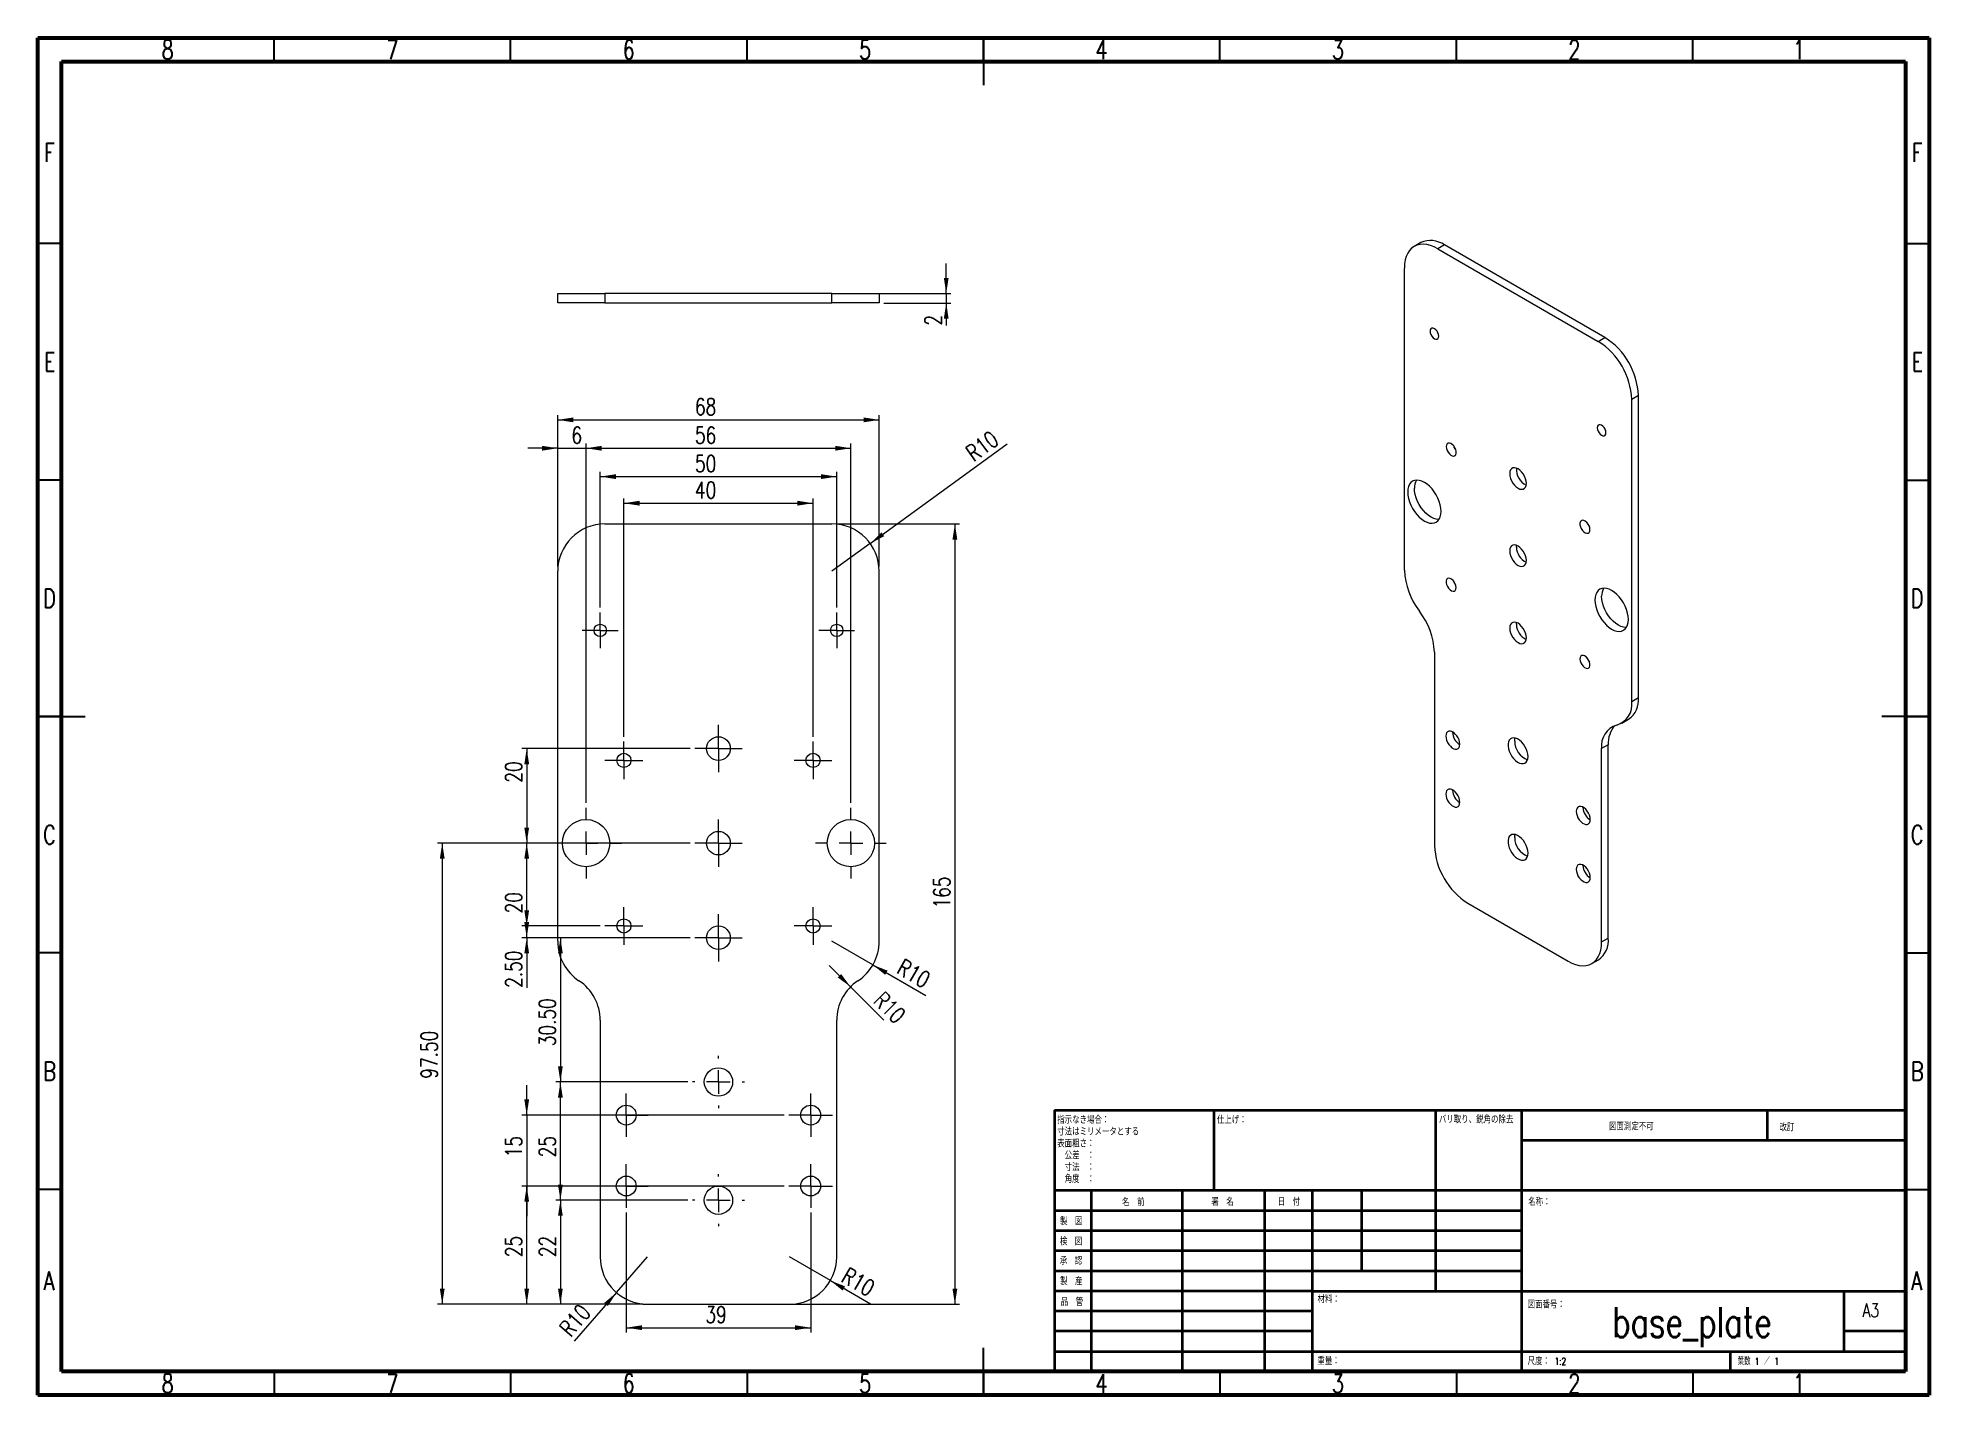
# Model space of a CAD drawing. Header units: millimetres. Extents: x 15 to 415, y 5 to 292.
import ezdxf

# ---------------------------------------------------------------- set-up
doc = ezdxf.new("R2010")
doc.units = ezdxf.units.MM
doc.styles.add('SLDTEXTSTYLE0', font='TXT', dxfattribs={"width": 0.75, "bigfont": 'bigfont'})
doc.styles.add('SLDTEXTSTYLE1', font='TXT', dxfattribs={"width": 0.65625, "bigfont": 'bigfont'})
doc.dimstyles.new('SLDDIMSTYLE0', dxfattribs={"dimtxt": 3.5, "dimasz": 3.302, "dimexe": 0, "dimexo": 0.0625, "dimgap": 0.875, "dimtad": 1, "dimrnd": 1e-09, "dimzin": 12, "dimdsep": 46, "dimtxsty": 'SLDTEXTSTYLE0', "dimsah": 1, "dimcen": 0.09, "dimadec": 0, "dimazin": 3, "dimtfac": 1, "dimtofl": 0, "dimtmove": 0, "dimatfit": 3, "dimfxl": 1, "dimfrac": 2, "dimtolj": 1, "dimtzin": 12, "dimarcsym": 0})
doc.dimstyles.new('SLDDIMSTYLE1', dxfattribs={"dimtxt": 3.5, "dimasz": 3.302, "dimexe": 0, "dimexo": 0.0625, "dimgap": 0.875, "dimtad": 1, "dimrnd": 1e-09, "dimzin": 12, "dimdsep": 46, "dimtxsty": 'SLDTEXTSTYLE0', "dimsah": 1, "dimcen": 0, "dimadec": 0, "dimazin": 3, "dimtfac": 1, "dimtofl": 0, "dimtmove": 0, "dimatfit": 3, "dimfxl": 1, "dimfrac": 2, "dimtolj": 1, "dimtzin": 12, "dimarcsym": 0})
doc.dimstyles.new('SLDDIMSTYLE2', dxfattribs={"dimtxt": 3.5, "dimasz": 3.302, "dimexe": 0, "dimexo": 0.0625, "dimgap": 0.875, "dimtad": 1, "dimrnd": 1e-09, "dimzin": 12, "dimdsep": 46, "dimtxsty": 'SLDTEXTSTYLE0', "dimsah": 1, "dimcen": 0.09, "dimadec": 0, "dimazin": 3, "dimtfac": 1, "dimtmove": 0, "dimatfit": 0, "dimfxl": 1, "dimfrac": 2, "dimtolj": 1, "dimtzin": 12, "dimarcsym": 0})
doc.dimstyles.new('SLDDIMSTYLE3', dxfattribs={"dimtxt": 3.5, "dimasz": 3.302, "dimexe": 0, "dimexo": 0.0625, "dimgap": 0.875, "dimtad": 1, "dimrnd": 1e-09, "dimzin": 4, "dimdsep": 46, "dimtxsty": 'SLDTEXTSTYLE0', "dimsah": 1, "dimcen": 0.09, "dimadec": 0, "dimazin": 1, "dimtfac": 1, "dimtofl": 0, "dimtmove": 0, "dimatfit": 3, "dimfxl": 1, "dimfrac": 2, "dimtolj": 1, "dimtzin": 12, "dimarcsym": 0})
doc.dimstyles.new('SLDDIMSTYLE4', dxfattribs={"dimtxt": 3.5, "dimasz": 3.302, "dimexe": 0, "dimexo": 0.0625, "dimgap": 0.875, "dimtad": 1, "dimrnd": 1e-09, "dimzin": 4, "dimdsep": 46, "dimtxsty": 'SLDTEXTSTYLE0', "dimsah": 1, "dimcen": 0.09, "dimadec": 0, "dimazin": 1, "dimtfac": 1, "dimtmove": 0, "dimatfit": 0, "dimfxl": 1, "dimfrac": 2, "dimtolj": 1, "dimtzin": 12, "dimarcsym": 0})

# ---------------------------------------------------------------- blocks, each defined once
blk = doc.blocks.new('SW_NOTE_0')
at = {"color": 0, "linetype": 'Continuous', "lineweight": 0, "char_height": 1.5, "attachment_point": 1, "style": 'SLDTEXTSTYLE0'}
for s, insert in [('指示なき場合：', (0, 1.93)), ('表面粗さ：', (0, -3.07)), ('寸法はミリメータとする\u3000', (0, -0.57)), ('\u3000公差\u3000：', (0, -5.57)), ('\u3000寸法\u3000：', (0, -8.07)), ('\u3000角度\u3000：', (0, -10.57))]:
    blk.add_mtext(s, dxfattribs=dict(at, insert=insert))
blk = doc.blocks.new('_D')
at = {"color": 7, "linetype": 'Continuous', "lineweight": 0}
for p, q in [((183.95, 189.22), (209.95, 189.22)), ((208.95, 189.22), (208.95, 24.22)), ((174.95, 24.22), (209.95, 24.22))]:
    blk.add_line(p, q, dxfattribs=at)
for points in [[(208.95, 189.22), (208.44, 185.92), (209.46, 185.92)], [(208.95, 24.22), (209.46, 27.52), (208.44, 27.52)]]:
    blk.add_solid(points, dxfattribs=at)
at = {"color": 7, "linetype": 'Continuous', "lineweight": 0, "insert": (204.44, 107.91), "char_height": 3.5, "attachment_point": 1, "rotation": 90, "style": 'SLDTEXTSTYLE0'}
blk.add_mtext('165', dxfattribs=at)
blk = doc.blocks.new('_D_1')
at = {"color": 7, "linetype": 'Continuous', "lineweight": 0}
for p, q in [((124.95, 180.22), (124.95, 212.22)), ((192.95, 180.22), (192.95, 212.22)), ((124.95, 211.22), (192.95, 211.22))]:
    blk.add_line(p, q, dxfattribs=at)
for points in [[(124.95, 211.22), (128.25, 210.71), (128.25, 211.73)], [(192.95, 211.22), (189.65, 211.73), (189.65, 210.71)]]:
    blk.add_solid(points, dxfattribs=at)
at = {"color": 7, "linetype": 'Continuous', "lineweight": 0, "insert": (153.98, 215.73), "char_height": 3.5, "attachment_point": 1, "style": 'SLDTEXTSTYLE0'}
blk.add_mtext('68', dxfattribs=at)
blk = doc.blocks.new('_D_2')
at = {"color": 7, "linetype": 'Continuous', "lineweight": 0}
for q in [(220.04, 206.13), (182.95, 179.22)]:
    blk.add_line((191.04, 185.09), q, dxfattribs=at)
blk.add_solid([(191.04, 185.09), (194.01, 186.62), (193.42, 187.44)], dxfattribs=at)
at = {"color": 7, "linetype": 'Continuous', "lineweight": 0, "insert": (210.92, 205.08), "char_height": 3.5, "attachment_point": 1, "rotation": 35.9628, "style": 'SLDTEXTSTYLE0'}
blk.add_mtext('R10', dxfattribs=at)
blk = doc.blocks.new('_D_3')
at = {"color": 7, "linetype": 'Continuous', "lineweight": 0}
for q in [(182.95, 100.97), (202.83, 89.49)]:
    blk.add_line((191.61, 95.97), q, dxfattribs=at)
blk.add_solid([(191.61, 95.97), (194.21, 93.88), (194.72, 94.76)], dxfattribs=at)
at = {"color": 7, "linetype": 'Continuous', "lineweight": 0, "insert": (198.14, 97.38), "char_height": 3.5, "attachment_point": 1, "rotation": 330, "style": 'SLDTEXTSTYLE0'}
blk.add_mtext('R10', dxfattribs=at)
blk = doc.blocks.new('_D_4')
at = {"color": 7, "linetype": 'Continuous', "lineweight": 0}
for q in [(182.39, 95.83), (193.95, 84.27)]:
    blk.add_line((186.88, 91.34), q, dxfattribs=at)
blk.add_solid([(186.88, 91.34), (184.9, 94.03), (184.18, 93.32)], dxfattribs=at)
at = {"color": 7, "linetype": 'Continuous', "lineweight": 0, "insert": (193.97, 90.62), "char_height": 3.5, "attachment_point": 1, "rotation": 315, "style": 'SLDTEXTSTYLE0'}
blk.add_mtext('R10', dxfattribs=at)
blk = doc.blocks.new('_D_5')
at = {"color": 7, "linetype": 'Continuous', "lineweight": 0}
for p, q in [((130.95, 130.22), (130.95, 206.22)), ((130.95, 205.22), (186.95, 205.22)), ((186.95, 130.22), (186.95, 206.22))]:
    blk.add_line(p, q, dxfattribs=at)
for points in [[(130.95, 205.22), (134.25, 204.71), (134.25, 205.73)], [(186.95, 205.22), (183.65, 205.73), (183.65, 204.71)]]:
    blk.add_solid(points, dxfattribs=at)
at = {"color": 7, "linetype": 'Continuous', "lineweight": 0, "insert": (153.98, 209.73), "char_height": 3.5, "attachment_point": 1, "style": 'SLDTEXTSTYLE0'}
blk.add_mtext('56', dxfattribs=at)
blk = doc.blocks.new('_D_6')
at = {"color": 7, "linetype": 'Continuous', "lineweight": 0}
for p, q in [((133.95, 171.52), (133.95, 200.22)), ((183.95, 171.52), (183.95, 200.22)), ((133.95, 199.22), (183.95, 199.22))]:
    blk.add_line(p, q, dxfattribs=at)
for points in [[(133.95, 199.22), (137.25, 198.71), (137.25, 199.73)], [(183.95, 199.22), (180.65, 199.73), (180.65, 198.71)]]:
    blk.add_solid(points, dxfattribs=at)
at = {"color": 7, "linetype": 'Continuous', "lineweight": 0, "insert": (153.98, 203.73), "char_height": 3.5, "attachment_point": 1, "style": 'SLDTEXTSTYLE0'}
blk.add_mtext('50', dxfattribs=at)
blk = doc.blocks.new('_D_7')
at = {"color": 7, "linetype": 'Continuous', "lineweight": 0}
for p, q in [((138.95, 144.22), (138.95, 194.6)), ((138.95, 193.6), (178.95, 193.6)), ((178.95, 144.22), (178.95, 194.6))]:
    blk.add_line(p, q, dxfattribs=at)
for points in [[(138.95, 193.6), (142.25, 193.09), (142.25, 194.11)], [(178.95, 193.6), (175.65, 194.11), (175.65, 193.09)]]:
    blk.add_solid(points, dxfattribs=at)
at = {"color": 7, "linetype": 'Continuous', "lineweight": 0, "insert": (153.98, 198.11), "char_height": 3.5, "attachment_point": 1, "style": 'SLDTEXTSTYLE0'}
blk.add_mtext('40', dxfattribs=at)
blk = doc.blocks.new('_D_8')
at = {"color": 7, "linetype": 'Continuous', "lineweight": 0}
for p, q in [((152.95, 141.72), (117.39, 141.72)), ((118.39, 141.72), (118.39, 121.72)), ((152.95, 121.72), (117.39, 121.72))]:
    blk.add_line(p, q, dxfattribs=at)
for points in [[(118.39, 141.72), (117.89, 138.42), (118.9, 138.42)], [(118.39, 121.72), (118.9, 125.02), (117.89, 125.02)]]:
    blk.add_solid(points, dxfattribs=at)
at = {"color": 7, "linetype": 'Continuous', "lineweight": 0, "insert": (113.88, 134.51), "char_height": 3.5, "attachment_point": 1, "rotation": 90, "style": 'SLDTEXTSTYLE0'}
blk.add_mtext('20', dxfattribs=at)
blk = doc.blocks.new('_D_9')
at = {"color": 7, "linetype": 'Continuous', "lineweight": 0}
for p, q in [((152.95, 121.72), (117.39, 121.72)), ((118.39, 101.72), (118.39, 121.72)), ((152.95, 101.72), (117.39, 101.72))]:
    blk.add_line(p, q, dxfattribs=at)
for points in [[(118.39, 121.72), (117.89, 118.42), (118.9, 118.42)], [(118.39, 101.72), (118.9, 105.02), (117.89, 105.02)]]:
    blk.add_solid(points, dxfattribs=at)
at = {"color": 7, "linetype": 'Continuous', "lineweight": 0, "insert": (113.88, 106.86), "char_height": 3.5, "attachment_point": 1, "rotation": 90, "style": 'SLDTEXTSTYLE0'}
blk.add_mtext('20', dxfattribs=at)
blk = doc.blocks.new('_D_10')
at = {"color": 7, "linetype": 'Continuous', "lineweight": 0}
for p, q in [((124.95, 205.22), (118.6, 205.22)), ((124.95, 180.22), (124.95, 206.22)), ((124.95, 205.22), (130.95, 205.22)), ((130.95, 130.22), (130.95, 206.22)), ((130.95, 205.22), (137.3, 205.22))]:
    blk.add_line(p, q, dxfattribs=at)
for points in [[(124.95, 205.22), (121.65, 205.73), (121.65, 204.71)], [(130.95, 205.22), (134.25, 204.71), (134.25, 205.73)]]:
    blk.add_solid(points, dxfattribs=at)
at = {"color": 7, "linetype": 'Continuous', "lineweight": 0, "insert": (127.86, 209.73), "char_height": 3.5, "attachment_point": 1, "style": 'SLDTEXTSTYLE0'}
blk.add_mtext('6', dxfattribs=at)
blk = doc.blocks.new('_D_11')
at = {"color": 7, "linetype": 'Continuous', "lineweight": 0}
for p, q in [((139.45, 43.62), (139.45, 18.27)), ((178.45, 43.62), (178.45, 18.27)), ((139.45, 19.27), (178.45, 19.27))]:
    blk.add_line(p, q, dxfattribs=at)
for points in [[(139.45, 19.27), (142.75, 18.76), (142.75, 19.77)], [(178.45, 19.27), (175.15, 19.77), (175.15, 18.76)]]:
    blk.add_solid(points, dxfattribs=at)
at = {"color": 7, "linetype": 'Continuous', "lineweight": 0, "insert": (156.19, 23.78), "char_height": 3.5, "attachment_point": 1, "style": 'SLDTEXTSTYLE0'}
blk.add_mtext('39', dxfattribs=at)
blk = doc.blocks.new('_D_12')
at = {"color": 7, "linetype": 'Continuous', "lineweight": 0}
for p, q in [((118.39, 64.22), (118.39, 70.57)), ((172.85, 64.22), (117.39, 64.22)), ((118.39, 64.22), (118.39, 49.22)), ((172.85, 49.22), (117.39, 49.22)), ((118.39, 49.22), (118.39, 42.87))]:
    blk.add_line(p, q, dxfattribs=at)
for points in [[(118.39, 64.22), (118.9, 67.52), (117.89, 67.52)], [(118.39, 49.22), (117.89, 45.92), (118.9, 45.92)]]:
    blk.add_solid(points, dxfattribs=at)
at = {"color": 7, "linetype": 'Continuous', "lineweight": 0, "insert": (113.88, 55.28), "char_height": 3.5, "attachment_point": 1, "rotation": 90, "style": 'SLDTEXTSTYLE0'}
blk.add_mtext('15', dxfattribs=at)
blk = doc.blocks.new('_D_13')
at = {"color": 7, "linetype": 'Continuous', "lineweight": 0}
for p, q in [((122.45, 121.72), (99.53, 121.72)), ((100.53, 121.72), (100.53, 24.22)), ((142.95, 24.22), (99.53, 24.22))]:
    blk.add_line(p, q, dxfattribs=at)
for points in [[(100.53, 121.72), (100.02, 118.42), (101.04, 118.42)], [(100.53, 24.22), (101.04, 27.52), (100.02, 27.52)]]:
    blk.add_solid(points, dxfattribs=at)
at = {"color": 7, "linetype": 'Continuous', "lineweight": 0, "insert": (96.02, 71.92), "char_height": 3.5, "attachment_point": 1, "rotation": 90, "style": 'SLDTEXTSTYLE0'}
blk.add_mtext('97.50', dxfattribs=at)
blk = doc.blocks.new('_D_14')
at = {"color": 7, "linetype": 'Continuous', "lineweight": 0}
for p, q in [((152.45, 46.22), (124.52, 46.22)), ((125.52, 46.22), (125.52, 24.22)), ((142.95, 24.22), (124.52, 24.22))]:
    blk.add_line(p, q, dxfattribs=at)
for points in [[(125.52, 46.22), (125.01, 42.92), (126.02, 42.92)], [(125.52, 24.22), (126.02, 27.52), (125.01, 27.52)]]:
    blk.add_solid(points, dxfattribs=at)
at = {"color": 7, "linetype": 'Continuous', "lineweight": 0, "insert": (121, 34.18), "char_height": 3.5, "attachment_point": 1, "rotation": 90, "style": 'SLDTEXTSTYLE0'}
blk.add_mtext('22', dxfattribs=at)
blk = doc.blocks.new('_D_15')
at = {"color": 7, "linetype": 'Continuous', "lineweight": 0}
for p, q in [((133.85, 49.22), (117.39, 49.22)), ((118.39, 24.22), (118.39, 49.22)), ((142.95, 24.22), (117.39, 24.22))]:
    blk.add_line(p, q, dxfattribs=at)
for points in [[(118.39, 49.22), (117.89, 45.92), (118.9, 45.92)], [(118.39, 24.22), (118.9, 27.52), (117.89, 27.52)]]:
    blk.add_solid(points, dxfattribs=at)
at = {"color": 7, "linetype": 'Continuous', "lineweight": 0, "insert": (113.88, 34.18), "char_height": 3.5, "attachment_point": 1, "rotation": 90, "style": 'SLDTEXTSTYLE0'}
blk.add_mtext('25', dxfattribs=at)
blk = doc.blocks.new('_D_16')
at = {"color": 7, "linetype": 'Continuous', "lineweight": 0}
for p, q in [((152.45, 71.22), (124.52, 71.22)), ((125.52, 46.22), (125.52, 71.22)), ((152.45, 46.22), (124.52, 46.22))]:
    blk.add_line(p, q, dxfattribs=at)
for points in [[(125.52, 71.22), (125.01, 67.92), (126.02, 67.92)], [(125.52, 46.22), (126.02, 49.52), (125.01, 49.52)]]:
    blk.add_solid(points, dxfattribs=at)
at = {"color": 7, "linetype": 'Continuous', "lineweight": 0, "insert": (121, 55.28), "char_height": 3.5, "attachment_point": 1, "rotation": 90, "style": 'SLDTEXTSTYLE0'}
blk.add_mtext('25', dxfattribs=at)
blk = doc.blocks.new('_D_17')
at = {"color": 7, "linetype": 'Continuous', "lineweight": 0}
for p, q in [((152.95, 101.72), (124.52, 101.72)), ((125.52, 101.72), (125.52, 71.22)), ((152.45, 71.22), (124.52, 71.22))]:
    blk.add_line(p, q, dxfattribs=at)
for points in [[(125.52, 101.72), (125.01, 98.42), (126.02, 98.42)], [(125.52, 71.22), (126.02, 74.52), (125.01, 74.52)]]:
    blk.add_solid(points, dxfattribs=at)
at = {"color": 7, "linetype": 'Continuous', "lineweight": 0, "insert": (121, 78.78), "char_height": 3.5, "attachment_point": 1, "rotation": 90, "style": 'SLDTEXTSTYLE0'}
blk.add_mtext('30.50', dxfattribs=at)
blk = doc.blocks.new('_D_18')
at = {"color": 7, "linetype": 'Continuous', "lineweight": 0}
for p, q in [((118.39, 104.22), (118.39, 110.57)), ((133.95, 104.22), (117.39, 104.22)), ((118.39, 101.72), (118.39, 104.22)), ((152.95, 101.72), (117.39, 101.72)), ((118.39, 101.72), (118.39, 91.13))]:
    blk.add_line(p, q, dxfattribs=at)
for points in [[(118.39, 104.22), (118.9, 107.52), (117.89, 107.52)], [(118.39, 101.72), (117.89, 98.42), (118.9, 98.42)]]:
    blk.add_solid(points, dxfattribs=at)
at = {"color": 7, "linetype": 'Continuous', "lineweight": 0, "insert": (113.88, 91.13), "char_height": 3.5, "attachment_point": 1, "rotation": 90, "style": 'SLDTEXTSTYLE0'}
blk.add_mtext('2.50', dxfattribs=at)
blk = doc.blocks.new('_D_19')
at = {"color": 7, "linetype": 'Continuous', "lineweight": 0}
for q in [(173.95, 34.22), (191.12, 24.31)]:
    blk.add_line((182.61, 29.22), q, dxfattribs=at)
blk.add_solid([(182.61, 29.22), (185.21, 27.13), (185.72, 28.01)], dxfattribs=at)
at = {"color": 7, "linetype": 'Continuous', "lineweight": 0, "insert": (186.42, 32.18), "char_height": 3.5, "attachment_point": 1, "rotation": 330, "style": 'SLDTEXTSTYLE0'}
blk.add_mtext('R10', dxfattribs=at)
blk = doc.blocks.new('_D_20')
at = {"color": 7, "linetype": 'Continuous', "lineweight": 0}
for q in [(143.95, 34.22), (128.42, 16.44)]:
    blk.add_line((137.37, 26.69), q, dxfattribs=at)
blk.add_solid([(137.37, 26.69), (134.82, 24.53), (135.58, 23.86)], dxfattribs=at)
at = {"color": 7, "linetype": 'Continuous', "lineweight": 0, "insert": (125.04, 19.39), "char_height": 3.5, "attachment_point": 1, "rotation": 48.8723, "style": 'SLDTEXTSTYLE0'}
blk.add_mtext('R10', dxfattribs=at)
blk = doc.blocks.new('SW_CENTERMARKSYMBOL_0')
at = {"color": 0, "linetype": 'Continuous', "lineweight": 0}
for p, q in [((0, 2.5), (0, 4)), ((-2.5, 0), (-4, 0)), ((0, 0), (-2.5, 0)), ((0, 0), (0, 2.5)), ((0, 0), (0, -2.5)), ((0, 0), (2.5, 0)), ((2.5, 0), (4, 0)), ((0, -2.5), (0, -4))]:
    blk.add_line(p, q, dxfattribs=at)
blk = doc.blocks.new('SW_CENTERMARKSYMBOL_1')
at = {"color": 0, "linetype": 'Continuous', "lineweight": 0}
for p, q in [((0, 2.5), (0, 4)), ((-2.5, 0), (-4, 0)), ((0, 0), (-2.5, 0)), ((0, 0), (0, 2.5)), ((0, 0), (0, -2.5)), ((0, 0), (2.5, 0)), ((2.5, 0), (4, 0)), ((0, -2.5), (0, -4))]:
    blk.add_line(p, q, dxfattribs=at)
blk = doc.blocks.new('SW_CENTERMARKSYMBOL_2')
at = {"color": 0, "linetype": 'Continuous', "lineweight": 0}
for p, q in [((0, 5), (0, 7.5)), ((-5, 0), (-7.5, 0)), ((0, 0), (-2.5, 0)), ((0, 0), (0, 2.5)), ((0, 0), (0, -2.5)), ((0, 0), (2.5, 0)), ((5, 0), (7.5, 0)), ((0, -5), (0, -7.5))]:
    blk.add_line(p, q, dxfattribs=at)
blk = doc.blocks.new('SW_CENTERMARKSYMBOL_3')
at = {"color": 0, "linetype": 'Continuous', "lineweight": 0}
for p, q in [((0, 2.5), (0, 4)), ((-2.5, 0), (-4, 0)), ((0, 0), (-2.5, 0)), ((0, 0), (0, 2.5)), ((0, 0), (0, -2.5)), ((0, 0), (2.5, 0)), ((2.5, 0), (4, 0)), ((0, -2.5), (0, -4))]:
    blk.add_line(p, q, dxfattribs=at)
blk = doc.blocks.new('SW_CENTERMARKSYMBOL_4')
at = {"color": 0, "linetype": 'Continuous', "lineweight": 0}
for p, q in [((0, 2.5), (0, 4)), ((-2.5, 0), (-4, 0)), ((0, 0), (-2.5, 0)), ((0, 0), (0, 2.5)), ((0, 0), (0, -2.5)), ((0, 0), (2.5, 0)), ((2.5, 0), (4, 0)), ((0, -2.5), (0, -4))]:
    blk.add_line(p, q, dxfattribs=at)
blk = doc.blocks.new('SW_CENTERMARKSYMBOL_5')
at = {"color": 0, "linetype": 'Continuous', "lineweight": 0}
for p, q in [((0, 5), (0, 7.5)), ((-5, 0), (-7.5, 0)), ((0, 0), (-2.5, 0)), ((0, 0), (0, 2.5)), ((0, 0), (0, -2.5)), ((0, 0), (2.5, 0)), ((5, 0), (7.5, 0)), ((0, -5), (0, -7.5))]:
    blk.add_line(p, q, dxfattribs=at)
blk = doc.blocks.new('SW_CENTERMARKSYMBOL_6')
at = {"color": 0, "linetype": 'Continuous', "lineweight": 0}
for p, q in [((0, 5), (0, 5.5)), ((-5, 0), (-5.5, 0)), ((0, 0), (-2.5, 0)), ((0, 0), (0, 2.5)), ((0, 0), (0, -2.5)), ((0, 0), (2.5, 0)), ((5, 0), (5.5, 0)), ((0, -5), (0, -5.5))]:
    blk.add_line(p, q, dxfattribs=at)
blk = doc.blocks.new('SW_CENTERMARKSYMBOL_7')
at = {"color": 0, "linetype": 'Continuous', "lineweight": 0}
for p, q in [((0, 5), (0, 5.5)), ((-5, 0), (-5.5, 0)), ((0, 0), (-2.5, 0)), ((0, 0), (0, 2.5)), ((0, 0), (0, -2.5)), ((0, 0), (2.5, 0)), ((5, 0), (5.5, 0)), ((0, -5), (0, -5.5))]:
    blk.add_line(p, q, dxfattribs=at)
blk = doc.blocks.new('SW_CENTERMARKSYMBOL_8')
at = {"color": 0, "linetype": 'Continuous', "lineweight": 0}
for p, q in [((0, 2.5), (0, 5)), ((-2.5, 0), (-5, 0)), ((0, 0), (-2.5, 0)), ((0, 0), (0, 2.5)), ((0, 0), (0, -2.5)), ((0, 0), (2.5, 0)), ((2.5, 0), (5, 0)), ((0, -2.5), (0, -5))]:
    blk.add_line(p, q, dxfattribs=at)
blk = doc.blocks.new('SW_CENTERMARKSYMBOL_9')
at = {"color": 0, "linetype": 'Continuous', "lineweight": 0}
for p, q in [((0, 2.5), (0, 5)), ((-2.5, 0), (-5, 0)), ((0, 0), (-2.5, 0)), ((0, 0), (0, 2.5)), ((0, 0), (0, -2.5)), ((0, 0), (2.5, 0)), ((2.5, 0), (5, 0)), ((0, -2.5), (0, -5))]:
    blk.add_line(p, q, dxfattribs=at)
blk = doc.blocks.new('SW_CENTERMARKSYMBOL_10')
at = {"color": 0, "linetype": 'Continuous', "lineweight": 0}
for p, q in [((0, 2.5), (0, 4.6)), ((-2.5, 0), (-4.6, 0)), ((0, 0), (-2.5, 0)), ((0, 0), (0, 2.5)), ((0, 0), (0, -2.5)), ((0, 0), (2.5, 0)), ((2.5, 0), (4.6, 0)), ((0, -2.5), (0, -4.6))]:
    blk.add_line(p, q, dxfattribs=at)
blk = doc.blocks.new('SW_CENTERMARKSYMBOL_11')
at = {"color": 0, "linetype": 'Continuous', "lineweight": 0}
for p, q in [((0, 2.5), (0, 4.6)), ((-2.5, 0), (-4.6, 0)), ((0, 0), (-2.5, 0)), ((0, 0), (0, 2.5)), ((0, 0), (0, -2.5)), ((0, 0), (2.5, 0)), ((2.5, 0), (4.6, 0)), ((0, -2.5), (0, -4.6))]:
    blk.add_line(p, q, dxfattribs=at)
blk = doc.blocks.new('SW_CENTERMARKSYMBOL_12')
at = {"color": 0, "linetype": 'Continuous', "lineweight": 0}
for p, q in [((0, 2.5), (0, 4.6)), ((-2.5, 0), (-4.6, 0)), ((0, 0), (-2.5, 0)), ((0, 0), (0, 2.5)), ((0, 0), (0, -2.5)), ((0, 0), (2.5, 0)), ((2.5, 0), (4.6, 0)), ((0, -2.5), (0, -4.6))]:
    blk.add_line(p, q, dxfattribs=at)
blk = doc.blocks.new('SW_CENTERMARKSYMBOL_13')
at = {"color": 0, "linetype": 'Continuous', "lineweight": 0}
for p, q in [((0, 2.5), (0, 4.6)), ((-2.5, 0), (-4.6, 0)), ((0, 0), (-2.5, 0)), ((0, 0), (0, 2.5)), ((0, 0), (0, -2.5)), ((0, 0), (2.5, 0)), ((2.5, 0), (4.6, 0)), ((0, -2.5), (0, -4.6))]:
    blk.add_line(p, q, dxfattribs=at)
blk = doc.blocks.new('SW_CENTERMARKSYMBOL_14')
at = {"color": 0, "linetype": 'Continuous', "lineweight": 0}
for p, q in [((-2.5, 0), (-3.8, 0)), ((0, 0), (-2.5, 0)), ((0, 2.5), (0, 3.8)), ((0, 0), (0, 2.5)), ((0, 0), (0, -2.5)), ((0, 0), (2.5, 0)), ((2.5, 0), (3.8, 0)), ((0, -2.5), (0, -3.8))]:
    blk.add_line(p, q, dxfattribs=at)
blk = doc.blocks.new('SW_CENTERMARKSYMBOL_15')
at = {"color": 0, "linetype": 'Continuous', "lineweight": 0}
for p, q in [((-2.5, 0), (-3.8, 0)), ((0, 0), (-2.5, 0)), ((0, 2.5), (0, 3.8)), ((0, 0), (0, 2.5)), ((0, 0), (0, -2.5)), ((0, 0), (2.5, 0)), ((2.5, 0), (3.8, 0)), ((0, -2.5), (0, -3.8))]:
    blk.add_line(p, q, dxfattribs=at)
blk = doc.blocks.new('SW_CENTERMARKSYMBOL_16')
at = {"color": 0, "linetype": 'Continuous', "lineweight": 0}
for p, q in [((0, 2.5), (0, 5)), ((-2.5, 0), (-5, 0)), ((0, 0), (-2.5, 0)), ((0, 0), (0, 2.5)), ((0, 0), (0, -2.5)), ((0, 0), (2.5, 0)), ((2.5, 0), (5, 0)), ((0, -2.5), (0, -5))]:
    blk.add_line(p, q, dxfattribs=at)
blk = doc.blocks.new('_D_21')
at = {"color": 7, "linetype": 'Continuous', "lineweight": 0}
for p, q in [((207.12, 237.93), (207.12, 244.28)), ((183.95, 237.93), (208.12, 237.93)), ((207.12, 237.93), (207.12, 235.93)), ((193.95, 235.93), (208.12, 235.93)), ((207.12, 235.93), (207.12, 231.16))]:
    blk.add_line(p, q, dxfattribs=at)
for points in [[(207.12, 237.93), (207.62, 241.24), (206.61, 241.24)], [(207.12, 235.93), (206.61, 232.63), (207.62, 232.63)]]:
    blk.add_solid(points, dxfattribs=at)
at = {"color": 7, "linetype": 'Continuous', "lineweight": 0, "insert": (202.6, 231.16), "char_height": 3.5, "attachment_point": 1, "rotation": 90, "style": 'SLDTEXTSTYLE0'}
blk.add_mtext('2', dxfattribs=at)

msp = doc.modelspace()

# ---------------------------------------------------------------- linework, layer by layer
at = {"color": 7, "linetype": 'Continuous', "lineweight": 60}
for p, q in [((15, 5), (15, 292)), ((15, 292), (415, 292)), ((415, 292), (415, 5)), ((20, 10), (20, 287)), ((20, 287), (410, 287)), ((410, 287), (410, 10)), ((410, 10), (20, 10)), ((415, 5), (15, 5))]:
    msp.add_line(p, q, dxfattribs=at)
at = {"color": 7, "linetype": 'Continuous', "lineweight": 30}
for p, q in [((65, 287), (65, 292)), ((115, 287), (115, 292)), ((165, 287), (165, 292)), ((215, 292), (215, 282)), ((215, 287), (215, 292)), ((265, 287), (265, 292)), ((315, 287), (315, 292)), ((365, 287), (365, 292)), ((20, 248.5), (15, 248.5)), ((410, 248.5), (415, 248.5)), ((20, 198.5), (15, 198.5)), ((410, 198.5), (415, 198.5)), ((15, 148.5), (25, 148.5)), ((20, 148.5), (15, 148.5)), ((415, 148.5), (405, 148.5)), ((410, 148.5), (415, 148.5)), ((20, 98.5), (15, 98.5)), ((410, 98.5), (415, 98.5)), ((20, 48.5), (15, 48.5)), ((410, 48.5), (415, 48.5)), ((215, 5), (215, 15)), ((65, 10), (65, 5)), ((115, 10), (115, 5)), ((165, 10), (165, 5)), ((215, 10), (215, 5)), ((265, 10), (265, 5)), ((315, 10), (315, 5)), ((365, 10), (365, 5))]:
    msp.add_line(p, q, dxfattribs=at)
at = {"color": 7, "linetype": 'Continuous', "lineweight": 15}
for p, q in [((307.494, 248.715), (306.079, 247.898)), ((312.493, 248.219), (311.079, 247.403)), ((346.434, 228.626), (312.493, 248.219)), ((311.079, 247.403), (345.02, 227.809)), ((304.008, 179.428), (304.008, 243.32)), ((124.948, 235.935), (124.948, 237.935)), ((124.948, 237.935), (134.948, 237.935)), ((134.948, 237.935), (134.948, 235.935)), ((182.948, 237.935), (134.948, 237.935)), ((182.948, 235.935), (182.948, 237.935)), ((182.948, 237.935), (192.948, 237.935)), ((192.948, 237.935), (192.948, 235.935)), ((134.948, 235.935), (124.948, 235.935)), ((134.948, 235.935), (182.948, 235.935)), ((192.948, 235.935), (182.948, 235.935)), ((345.02, 227.809), (346.434, 228.626)), ((353.505, 216.378), (352.091, 215.562)), ((353.505, 152.487), (353.505, 216.378)), ((352.091, 151.67), (352.091, 215.562)), ((134.948, 189.218), (182.948, 189.218)), ((327.696, 184.327), (327.726, 184.683)), ((124.948, 100.972), (124.948, 179.218)), ((192.948, 100.972), (192.948, 179.218)), ((327.696, 167.996), (327.726, 168.352)), ((310.372, 162.115), (310.372, 121.247)), ((352.091, 151.67), (353.505, 152.487)), ((314.19, 145.172), (314.192, 145.251)), ((350.02, 147.092), (351.434, 147.908)), ((347.141, 142.522), (345.727, 141.705)), ((345.727, 100.837), (345.727, 141.705)), ((347.141, 101.654), (347.141, 142.522)), ((314.19, 132.924), (314.192, 133.003)), ((341.767, 129.252), (341.769, 129.331)), ((341.767, 117.004), (341.769, 117.083)), ((317.443, 109), (338.656, 96.754)), ((345.727, 100.837), (347.141, 101.654)), ((343.656, 96.259), (345.07, 97.075)), ((133.948, 84.269), (133.948, 34.218)), ((183.948, 34.218), (183.948, 84.269)), ((143.948, 24.218), (173.948, 24.218))]:
    msp.add_line(p, q, dxfattribs=at)
at = {"color": 7, "linetype": 'Continuous', "lineweight": 40}
for p, q in [((230, 65.25), (410, 65.25)), ((230, 65.25), (230, 10)), ((263.8, 48.25), (263.8, 65.25)), ((310.6, 65.25), (310.6, 27)), ((328.8, 65.25), (328.8, 10)), ((380.8, 58.875), (380.8, 65.25)), ((410, 58.875), (328.8, 58.875)), ((410, 48.25), (230, 48.25)), ((237.8, 48.25), (237.8, 10)), ((256.991, 48.25), (256.991, 10)), ((274.399, 48.25), (274.399, 10)), ((284.6, 10), (284.6, 48.25)), ((295, 31.25), (295, 48.25)), ((328.8, 44), (230, 44)), ((328.8, 39.75), (230, 39.75)), ((328.8, 35.5), (230, 35.5)), ((328.8, 31.25), (230, 31.25)), ((284.6, 27), (230, 27)), ((284.6, 27), (410, 27)), ((397, 14.25), (397, 27)), ((284.6, 22.75), (230, 22.75)), ((284.6, 18.5), (230, 18.5)), ((410, 18.5), (397, 18.5)), ((230, 14.25), (410, 14.25)), ((373, 10), (373, 14.25))]:
    msp.add_line(p, q, dxfattribs=at)
at = {"color": 7, "linetype": 'Continuous', "lineweight": 15, "flags": 128}
for points in [[(311.079, 247.403), (310.287, 247.809), (309.505, 248.107), (308.743, 248.293), (308.011, 248.366), (307.317, 248.323), (306.67, 248.167), (306.079, 247.898), (305.551, 247.52), (305.092, 247.038), (304.708, 246.458), (304.405, 245.787), (304.185, 245.034), (304.052, 244.208), (304.008, 243.32)], [(309.453, 229.97), (309.498, 229.616), (309.628, 229.244), (309.831, 228.892), (310.088, 228.594), (310.372, 228.378), (310.656, 228.266), (310.912, 228.268), (311.115, 228.386), (311.246, 228.606), (311.291, 228.908), (311.246, 229.262), (311.115, 229.634), (310.912, 229.986), (310.656, 230.285), (310.372, 230.501), (310.088, 230.613), (309.831, 230.61), (309.628, 230.492), (309.498, 230.272), (309.453, 229.97)], [(346.646, 208.498), (346.601, 208.852), (346.471, 209.223), (346.267, 209.576), (346.011, 209.874), (345.727, 210.09), (345.443, 210.202), (345.187, 210.2), (344.983, 210.082), (344.853, 209.862), (344.808, 209.56), (344.853, 209.206), (344.983, 208.834), (345.187, 208.482), (345.443, 208.183), (345.727, 207.967), (346.011, 207.855), (346.267, 207.858), (346.471, 207.976), (346.601, 208.196), (346.646, 208.498)], [(312.847, 205.555), (312.894, 205.167), (313.031, 204.759), (313.246, 204.367), (313.52, 204.027), (313.828, 203.768), (314.143, 203.613), (314.438, 203.576), (314.685, 203.661), (314.863, 203.86), (314.956, 204.155), (314.956, 204.52), (314.863, 204.923), (314.685, 205.327), (314.438, 205.698), (314.143, 206.001), (313.828, 206.21), (313.52, 206.307), (313.246, 206.283), (313.031, 206.139), (312.894, 205.889), (312.847, 205.555)], [(329.817, 197.8), (329.773, 198.28), (329.642, 198.787), (329.432, 199.295), (329.152, 199.78), (328.816, 200.217), (328.443, 200.584), (328.049, 200.862), (327.656, 201.038), (327.282, 201.102), (326.947, 201.053), (326.667, 200.891), (326.457, 200.626), (326.326, 200.27), (326.282, 199.841), (326.326, 199.361), (326.457, 198.854), (326.667, 198.346), (326.947, 197.861), (327.282, 197.424), (327.656, 197.057), (328.049, 196.779), (328.443, 196.603), (328.816, 196.538), (329.152, 196.588), (329.432, 196.75), (329.642, 197.015), (329.773, 197.371), (329.817, 197.8)], [(304.715, 195.96), (304.758, 195.297), (304.888, 194.599), (305.1, 193.884), (305.39, 193.171), (305.75, 192.476), (306.172, 191.816), (306.645, 191.208), (307.158, 190.667), (307.697, 190.206), (308.25, 189.837), (308.804, 189.568), (309.343, 189.406), (309.856, 189.355), (310.329, 189.417), (310.75, 189.589), (311.111, 189.868), (311.401, 190.247), (311.613, 190.717), (311.742, 191.265), (311.786, 191.878), (311.742, 192.542), (311.613, 193.24), (311.401, 193.954), (311.111, 194.668), (310.75, 195.363), (310.329, 196.023), (309.856, 196.63), (309.343, 197.172), (308.804, 197.632), (308.25, 198.002), (307.697, 198.271), (307.158, 198.433), (306.645, 198.484), (306.172, 198.422), (305.75, 198.249), (305.39, 197.97), (305.1, 197.591), (304.888, 197.122), (304.758, 196.574), (304.715, 195.96)], [(311.355, 190.174), (311.27, 190.171), (310.757, 190.222), (310.218, 190.384), (309.665, 190.653), (309.112, 191.023), (308.572, 191.484), (308.06, 192.025), (307.587, 192.632), (307.165, 193.292), (306.804, 193.987), (306.515, 194.701), (306.302, 195.415), (306.173, 196.113), (306.129, 196.777)], [(343.252, 188.003), (343.205, 188.391), (343.068, 188.799), (342.853, 189.191), (342.579, 189.531), (342.271, 189.791), (341.956, 189.945), (341.661, 189.982), (341.414, 189.897), (341.236, 189.698), (341.143, 189.403), (341.143, 189.038), (341.236, 188.635), (341.414, 188.231), (341.661, 187.86), (341.956, 187.557), (342.271, 187.348), (342.579, 187.251), (342.853, 187.276), (343.068, 187.419), (343.205, 187.669), (343.252, 188.003)], [(329.817, 181.469), (329.773, 181.949), (329.642, 182.456), (329.432, 182.965), (329.152, 183.449), (328.816, 183.886), (328.443, 184.253), (328.049, 184.531), (327.656, 184.707), (327.282, 184.772), (326.947, 184.722), (326.667, 184.56), (326.457, 184.295), (326.326, 183.939), (326.282, 183.51), (326.326, 183.03), (326.457, 182.523), (326.667, 182.015), (326.947, 181.53), (327.282, 181.093), (327.656, 180.727), (328.049, 180.448), (328.443, 180.272), (328.816, 180.208), (329.152, 180.257), (329.432, 180.419), (329.642, 180.684), (329.773, 181.04), (329.817, 181.469)], [(314.968, 175.752), (314.921, 176.14), (314.784, 176.548), (314.569, 176.94), (314.295, 177.281), (313.987, 177.54), (313.671, 177.695), (313.377, 177.731), (313.13, 177.646), (312.952, 177.447), (312.859, 177.152), (312.859, 176.787), (312.952, 176.384), (313.13, 175.98), (313.377, 175.61), (313.671, 175.306), (313.987, 175.097), (314.295, 175), (314.569, 175.025), (314.784, 175.168), (314.921, 175.418), (314.968, 175.752)], [(351.384, 169.019), (351.34, 169.683), (351.211, 170.38), (350.999, 171.095), (350.709, 171.808), (350.348, 172.504), (349.927, 173.163), (349.454, 173.771), (348.941, 174.312), (348.402, 174.773), (347.848, 175.143), (347.295, 175.412), (346.756, 175.574), (346.243, 175.624), (345.77, 175.563), (345.348, 175.39), (344.988, 175.111), (344.698, 174.732), (344.486, 174.263), (344.356, 173.714), (344.313, 173.101), (344.356, 172.437), (344.486, 171.739), (344.698, 171.025), (344.988, 170.311), (345.348, 169.616), (345.77, 168.957), (346.243, 168.349), (346.756, 167.808), (347.295, 167.347), (347.848, 166.977), (348.402, 166.708), (348.941, 166.546), (349.454, 166.496), (349.927, 166.557), (350.348, 166.73), (350.709, 167.009), (350.999, 167.388), (351.211, 167.857), (351.34, 168.405), (351.384, 169.019)], [(350.953, 167.315), (350.868, 167.312), (350.355, 167.363), (349.816, 167.525), (349.263, 167.794), (348.71, 168.163), (348.17, 168.624), (347.658, 169.165), (347.185, 169.773), (346.763, 170.433), (346.402, 171.128), (346.112, 171.841), (345.9, 172.556), (345.771, 173.254), (345.727, 173.917)], [(329.817, 165.138), (329.773, 165.618), (329.642, 166.125), (329.432, 166.634), (329.152, 167.119), (328.816, 167.555), (328.443, 167.922), (328.049, 168.2), (327.656, 168.376), (327.282, 168.441), (326.947, 168.391), (326.667, 168.229), (326.457, 167.964), (326.326, 167.608), (326.282, 167.179), (326.326, 166.699), (326.457, 166.193), (326.667, 165.684), (326.947, 165.199), (327.282, 164.762), (327.656, 164.396), (328.049, 164.117), (328.443, 163.942), (328.816, 163.877), (329.152, 163.927), (329.432, 164.088), (329.642, 164.354), (329.773, 164.71), (329.817, 165.138)], [(341.131, 160.648), (341.178, 160.26), (341.315, 159.852), (341.53, 159.46), (341.804, 159.12), (342.112, 158.86), (342.428, 158.706), (342.722, 158.669), (342.969, 158.754), (343.147, 158.953), (343.24, 159.248), (343.24, 159.613), (343.147, 160.016), (342.969, 160.42), (342.722, 160.791), (342.428, 161.094), (342.112, 161.303), (341.804, 161.4), (341.53, 161.375), (341.315, 161.232), (341.178, 160.982), (341.131, 160.648)], [(312.776, 144.356), (312.819, 143.92), (312.946, 143.461), (313.149, 143.003), (313.417, 142.574), (313.734, 142.199), (314.082, 141.9), (314.44, 141.693), (314.787, 141.591), (315.104, 141.6), (315.372, 141.72), (315.576, 141.943), (315.703, 142.256), (315.746, 142.641), (315.703, 143.077), (315.576, 143.536), (315.372, 143.994), (315.104, 144.423), (314.787, 144.798), (314.44, 145.097), (314.082, 145.304), (313.734, 145.406), (313.417, 145.397), (313.149, 145.277), (312.946, 145.054), (312.819, 144.741), (312.776, 144.356)], [(330.171, 140.03), (330.127, 140.548), (329.999, 141.095), (329.791, 141.649), (329.511, 142.186), (329.172, 142.685), (328.786, 143.126), (328.371, 143.49), (327.942, 143.763), (327.518, 143.933), (327.115, 143.993), (326.751, 143.941), (326.44, 143.779), (326.195, 143.514), (326.025, 143.156), (325.939, 142.72), (325.939, 142.225), (326.025, 141.689), (326.195, 141.136), (326.44, 140.588), (326.751, 140.067), (327.115, 139.594), (327.518, 139.19), (327.942, 138.87), (328.371, 138.648), (328.786, 138.532), (329.172, 138.528), (329.511, 138.635), (329.791, 138.85), (329.999, 139.163), (330.127, 139.562), (330.171, 140.03)], [(327.342, 143.295), (327.386, 143.763), (327.434, 143.954)], [(312.776, 132.108), (312.819, 131.672), (312.946, 131.213), (313.149, 130.755), (313.417, 130.326), (313.734, 129.951), (314.082, 129.651), (314.44, 129.445), (314.787, 129.343), (315.104, 129.352), (315.372, 129.472), (315.576, 129.694), (315.703, 130.008), (315.746, 130.393), (315.703, 130.828), (315.576, 131.288), (315.372, 131.746), (315.104, 132.175), (314.787, 132.55), (314.44, 132.849), (314.082, 133.056), (313.734, 133.158), (313.417, 133.149), (313.149, 133.029), (312.946, 132.806), (312.819, 132.493), (312.776, 132.108)], [(343.323, 126.721), (343.28, 127.157), (343.153, 127.616), (342.95, 128.074), (342.682, 128.503), (342.365, 128.878), (342.017, 129.177), (341.659, 129.384), (341.311, 129.486), (340.995, 129.477), (340.727, 129.357), (340.523, 129.134), (340.396, 128.821), (340.353, 128.436), (340.396, 128.001), (340.523, 127.541), (340.727, 127.083), (340.995, 126.654), (341.311, 126.279), (341.659, 125.98), (342.017, 125.773), (342.365, 125.671), (342.682, 125.68), (342.95, 125.8), (343.153, 126.023), (343.28, 126.336), (343.323, 126.721)], [(330.171, 119.616), (330.127, 120.134), (329.999, 120.681), (329.791, 121.235), (329.511, 121.773), (329.172, 122.272), (328.786, 122.713), (328.371, 123.077), (327.942, 123.349), (327.518, 123.519), (327.115, 123.579), (326.751, 123.527), (326.44, 123.366), (326.195, 123.1), (326.025, 122.743), (325.939, 122.307), (325.939, 121.811), (326.025, 121.276), (326.195, 120.723), (326.44, 120.174), (326.751, 119.653), (327.115, 119.181), (327.518, 118.776), (327.942, 118.456), (328.371, 118.234), (328.786, 118.118), (329.172, 118.114), (329.511, 118.222), (329.791, 118.436), (329.999, 118.749), (330.127, 119.148), (330.171, 119.616)], [(327.342, 122.882), (327.386, 123.35), (327.434, 123.54)], [(343.323, 114.473), (343.28, 114.908), (343.153, 115.368), (342.95, 115.826), (342.682, 116.255), (342.365, 116.63), (342.017, 116.929), (341.659, 117.136), (341.311, 117.238), (340.995, 117.229), (340.727, 117.109), (340.523, 116.886), (340.396, 116.573), (340.353, 116.188), (340.396, 115.752), (340.523, 115.293), (340.727, 114.835), (340.995, 114.406), (341.311, 114.031), (341.659, 113.732), (342.017, 113.525), (342.365, 113.423), (342.682, 113.432), (342.95, 113.552), (343.153, 113.775), (343.28, 114.088), (343.323, 114.473)], [(338.656, 96.754), (339.448, 96.348), (340.23, 96.05), (340.991, 95.864), (341.724, 95.791), (342.418, 95.834), (343.065, 95.99), (343.656, 96.259), (344.184, 96.637), (344.643, 97.119), (345.027, 97.699), (345.33, 98.369), (345.55, 99.123), (345.683, 99.949), (345.727, 100.837)]]:
    msp.add_lwpolyline(points, dxfattribs=at)
at = {"color": 7, "linetype": 'Continuous', "lineweight": 15}
for centre, radius in [((133.948, 166.718), 1.3), ((183.948, 166.718), 1.3), ((158.948, 141.718), 2.5), ((138.948, 139.218), 1.5), ((178.948, 139.218), 1.5), ((130.948, 121.718), 5), ((158.948, 121.718), 2.5), ((186.948, 121.718), 5), ((138.948, 104.218), 1.5), ((158.948, 101.718), 2.5), ((178.948, 104.218), 1.5), ((158.948, 71.218), 3), ((139.448, 64.218), 2.1), ((178.448, 64.218), 2.1), ((139.448, 49.218), 2.1), ((158.948, 46.218), 3), ((178.448, 49.218), 2.1)]:
    msp.add_circle(centre, radius, dxfattribs=at)
for centre, radius, start, end in [((309.548, 243.969), 5.171, 55.28081, 113.40873), ((338.23, 215.724), 15.29, 2.45345, 57.54655), ((336.815, 214.907), 15.29, 2.45345, 57.54655), ((316.77, 206.596), 2.538, 198.62919, 221.36543), ((331.29, 200.691), 3.579, 174.82484, 245.16978), ((309.152, 196.919), 3.026, 148.93463, 182.69995), ((134.948, 179.218), 10, 90, 180), ((182.948, 179.218), 10, 0, 90), ((345.054, 190.267), 2.538, 198.62919, 221.36543), ((331.387, 184.441), 3.693, 181.77002, 244.33209), ((319.185, 180.094), 15.191, 182.51193, 217.85371), ((316.77, 178.017), 2.538, 198.62919, 221.36543), ((348.75, 174.06), 3.026, 148.93463, 182.69995), ((295.195, 161.45), 15.191, 2.51193, 37.85371), ((331.387, 168.11), 3.693, 181.77002, 244.33209), ((345.054, 161.688), 2.538, 198.62919, 221.36543), ((348.711, 151.898), 4.83, 304.31265, 6.99953), ((347.642, 151.004), 4.499, 286.35951, 8.51378), ((317.367, 145.296), 3.179, 182.23047, 239.3095), ((350.176, 142.371), 4.499, 106.35951, 188.51378), ((352.589, 142.921), 5.462, 137.59161, 184.19167), ((331.546, 143.311), 4.204, 180.21306, 249.57592), ((317.367, 133.048), 3.179, 182.23047, 239.3095), ((344.944, 129.376), 3.179, 182.23047, 239.3095), ((325.648, 121.902), 15.29, 182.45345, 237.54655), ((331.546, 122.897), 4.204, 180.21306, 249.57592), ((344.944, 117.128), 3.179, 182.23047, 239.3095), ((134.948, 100.972), 10, 180, 236.63299), ((182.948, 100.972), 10, 303.36701, 0), ((342.256, 101.106), 4.916, 304.91595, 6.39623), ((123.948, 84.269), 10, 0, 56.63299), ((193.948, 84.269), 10, 123.36701, 180), ((143.948, 34.218), 10, 180, 270), ((173.948, 34.218), 10, 270, 0)]:
    msp.add_arc(centre, radius, start, end, dxfattribs=at)

# ---------------------------------------------------------------- block references
at = {"color": 7, "linetype": 'Continuous', "lineweight": 0}
for name, p in [('SW_CENTERMARKSYMBOL_15', (133.948, 166.718)), ('SW_CENTERMARKSYMBOL_14', (183.948, 166.718)), ('SW_CENTERMARKSYMBOL_16', (158.948, 141.718)), ('SW_CENTERMARKSYMBOL_1', (138.948, 139.218)), ('SW_CENTERMARKSYMBOL_0', (178.948, 139.218)), ('SW_CENTERMARKSYMBOL_2', (130.948, 121.718)), ('SW_CENTERMARKSYMBOL_5', (186.948, 121.718)), ('SW_CENTERMARKSYMBOL_8', (158.948, 121.718)), ('SW_CENTERMARKSYMBOL_3', (138.948, 104.218)), ('SW_CENTERMARKSYMBOL_4', (178.948, 104.218)), ('SW_CENTERMARKSYMBOL_9', (158.948, 101.718)), ('SW_CENTERMARKSYMBOL_7', (158.948, 71.218)), ('SW_CENTERMARKSYMBOL_11', (139.448, 64.218)), ('SW_CENTERMARKSYMBOL_13', (178.448, 64.218)), ('SW_NOTE_0', (230.594, 61.987)), ('SW_CENTERMARKSYMBOL_12', (139.448, 49.218)), ('SW_CENTERMARKSYMBOL_10', (178.448, 49.218)), ('SW_CENTERMARKSYMBOL_6', (158.948, 46.218))]:
    msp.add_blockref(name, p, dxfattribs=at)

# ---------------------------------------------------------------- texts
for s, insert, char_height, attachment_point, style in [('8', (42.46, 291.474), 3.969, 2, 'SLDTEXTSTYLE0'), ('7', (89.96, 291.474), 3.969, 2, 'SLDTEXTSTYLE0'), ('6', (139.96, 291.474), 3.969, 2, 'SLDTEXTSTYLE0'), ('5', (189.96, 291.474), 3.969, 2, 'SLDTEXTSTYLE0'), ('4', (239.96, 291.474), 3.969, 2, 'SLDTEXTSTYLE0'), ('3', (289.96, 291.474), 3.969, 2, 'SLDTEXTSTYLE0'), ('2', (339.96, 291.474), 3.969, 2, 'SLDTEXTSTYLE0'), ('1', (387.46, 291.474), 3.969, 2, 'SLDTEXTSTYLE0'), ('F', (17.458, 269.724), 3.969, 2, 'SLDTEXTSTYLE0'), ('F', (412.458, 269.724), 3.969, 2, 'SLDTEXTSTYLE0'), ('E', (17.508, 225.474), 3.969, 2, 'SLDTEXTSTYLE0'), ('E', (412.508, 225.474), 3.969, 2, 'SLDTEXTSTYLE0'), ('D', (17.453, 175.474), 3.969, 2, 'SLDTEXTSTYLE0'), ('D', (412.453, 175.474), 3.969, 2, 'SLDTEXTSTYLE0'), ('C', (17.459, 125.474), 3.969, 2, 'SLDTEXTSTYLE0'), ('C', (412.459, 125.474), 3.969, 2, 'SLDTEXTSTYLE0'), ('B', (17.471, 75.474), 3.969, 2, 'SLDTEXTSTYLE0'), ('B', (412.471, 75.474), 3.969, 2, 'SLDTEXTSTYLE0'), ('仕上げ：', (264.371, 63.919), 1.5, 1, 'SLDTEXTSTYLE0'), ('バリ取り、鋭角の除去', (311.309, 64.003), 1.5, 1, 'SLDTEXTSTYLE0'), ('図面測定不可', (347.289, 62.533), 1.5, 1, 'SLDTEXTSTYLE0'), ('改訂', (383.328, 62.335), 1.5, 1, 'SLDTEXTSTYLE0'), ('名\u3000前', (244.322, 46.501), 1.5, 1, 'SLDTEXTSTYLE0'), ('\u3000\u3000署\u3000名', (260.034, 46.562), 1.5, 1, 'SLDTEXTSTYLE0'), ('日\u3000付', (277.215, 46.576), 1.5, 1, 'SLDTEXTSTYLE0'), ('名称：', (330.202, 46.576), 1.5, 1, 'SLDTEXTSTYLE0'), ('製\u3000図', (231.189, 42.492), 1.5, 1, 'SLDTEXTSTYLE0'), ('検\u3000図', (231.156, 38.217), 1.5, 1, 'SLDTEXTSTYLE0'), ('承\u3000認', (231.147, 34.126), 1.5, 1, 'SLDTEXTSTYLE0'), ('A', (17.34, 31.168), 3.969, 2, 'SLDTEXTSTYLE0'), ('製\u3000産', (231.201, 29.796), 1.5, 1, 'SLDTEXTSTYLE0'), ('A', (412.34, 31.168), 3.969, 2, 'SLDTEXTSTYLE0'), ('品\u3000管', (231.337, 25.412), 1.5, 1, 'SLDTEXTSTYLE0'), ('材料：', (285.646, 25.986), 1.5, 1, 'SLDTEXTSTYLE0'), ('図面番号：', (330.074, 24.869), 1.5, 1, 'SLDTEXTSTYLE0'), ('A3', (400.871, 24.406), 2.9104, 1, 'SLDTEXTSTYLE0'), ('base_plate', (364.85, 23.607), 6.35, 2, 'SLDTEXTSTYLE0'), ('重量：', (285.618, 12.949), 1.4986, 1, 'SLDTEXTSTYLE0'), ('尺度： 1:2', (330.074, 12.9), 1.5, 1, 'SLDTEXTSTYLE0'), ('葉数 1 ／ 1', (374.478, 12.9), 1.5, 1, 'SLDTEXTSTYLE1'), ('8', (42.46, 9.474), 3.969, 2, 'SLDTEXTSTYLE0'), ('7', (89.96, 9.474), 3.969, 2, 'SLDTEXTSTYLE0'), ('6', (139.96, 9.474), 3.969, 2, 'SLDTEXTSTYLE0'), ('5', (189.96, 9.474), 3.969, 2, 'SLDTEXTSTYLE0'), ('4', (239.96, 9.474), 3.969, 2, 'SLDTEXTSTYLE0'), ('3', (289.96, 9.474), 3.969, 2, 'SLDTEXTSTYLE0'), ('2', (339.96, 9.474), 3.969, 2, 'SLDTEXTSTYLE0'), ('1', (387.46, 9.474), 3.969, 2, 'SLDTEXTSTYLE0')]:
    msp.add_mtext(s, dxfattribs=dict(at, insert=insert, char_height=char_height, attachment_point=attachment_point, style=style))

# ---------------------------------------------------------------- dimensions: what is measured, and where the dimension line sits
for base, p1, p2, dimstyle, picture, middle in [((207.116, 235.935), (182.948, 237.935), (192.948, 235.935), 'SLDDIMSTYLE2', '_D_21', (207.116, 232.452)), ((208.948, 24.218), (182.948, 189.218), (173.948, 24.218), 'SLDDIMSTYLE0', '_D', (208.948, 111.793)), ((118.394, 121.718), (153.948, 141.718), (153.948, 121.718), 'SLDDIMSTYLE2', '_D_8', (118.394, 137.098)), ((100.531, 24.218), (123.448, 121.718), (143.948, 24.218), 'SLDDIMSTYLE3', '_D_13', (100.531, 77.741)), ((118.394, 121.718), (153.948, 101.718), (153.948, 121.718), 'SLDDIMSTYLE2', '_D_9', (118.394, 109.445)), ((118.394, 104.218), (153.948, 101.718), (134.948, 104.218), 'SLDDIMSTYLE4', '_D_18', (118.394, 95.651)), ((125.515, 71.218), (153.948, 101.718), (153.448, 71.218), 'SLDDIMSTYLE3', '_D_17', (125.515, 84.603)), ((118.394, 49.218), (173.848, 64.218), (173.848, 49.218), 'SLDDIMSTYLE2', '_D_12', (118.394, 57.867)), ((125.515, 71.218), (153.448, 46.218), (153.448, 71.218), 'SLDDIMSTYLE0', '_D_16', (125.515, 57.867)), ((118.394, 49.218), (143.948, 24.218), (134.848, 49.218), 'SLDDIMSTYLE0', '_D_15', (118.394, 36.767)), ((125.515, 24.218), (153.448, 46.218), (143.948, 24.218), 'SLDDIMSTYLE0', '_D_14', (125.515, 36.767))]:
    dim = msp.add_linear_dim(base=base, p1=p1, p2=p2, angle=90, dimstyle=dimstyle, dxfattribs=at)
    dim.commit()
    dim.dimension.update_dxf_attribs({"geometry": picture, "text_midpoint": middle, "dimtype": 160})
for base, p1, p2, dimstyle, picture, middle in [((192.948, 211.218), (124.948, 179.218), (192.948, 179.218), 'SLDDIMSTYLE0', '_D_1', (156.562, 211.218)), ((130.948, 205.218), (124.948, 179.218), (130.948, 129.218), 'SLDDIMSTYLE2', '_D_10', (129.149, 205.218)), ((186.948, 205.218), (130.948, 129.218), (186.948, 129.218), 'SLDDIMSTYLE0', '_D_5', (156.562, 205.218)), ((183.948, 199.218), (133.948, 170.518), (183.948, 170.518), 'SLDDIMSTYLE0', '_D_6', (156.562, 199.218)), ((178.948, 193.6), (138.948, 143.218), (178.948, 143.218), 'SLDDIMSTYLE0', '_D_7', (156.562, 193.6)), ((178.448, 19.266), (139.448, 44.618), (178.448, 44.618), 'SLDDIMSTYLE0', '_D_11', (158.774, 19.266))]:
    dim = msp.add_linear_dim(base=base, p1=p1, p2=p2, dimstyle=dimstyle, dxfattribs=at)
    dim.commit()
    dim.dimension.update_dxf_attribs({"geometry": picture, "text_midpoint": middle, "dimtype": 160})
for center, mpoint, picture, middle in [((182.948, 179.218), (191.042, 185.091), '_D_2', (216.878, 203.836)), ((182.948, 100.972), (191.608, 95.972), '_D_3', (199.532, 91.397)), ((193.948, 84.269), (186.877, 91.34), '_D_4', (193.613, 84.603)), ((143.948, 34.218), (137.37, 26.686), '_D_20', (130.929, 19.309)), ((173.948, 34.218), (182.608, 29.218), '_D_19', (187.853, 26.19))]:
    dim = msp.add_radius_dim(center=center, mpoint=mpoint, dimstyle='SLDDIMSTYLE1', dxfattribs=at)
    dim.commit()
    dim.dimension.update_dxf_attribs({"geometry": picture, "text_midpoint": middle, "dimtype": 164})

doc.saveas('drawing.dxf')
